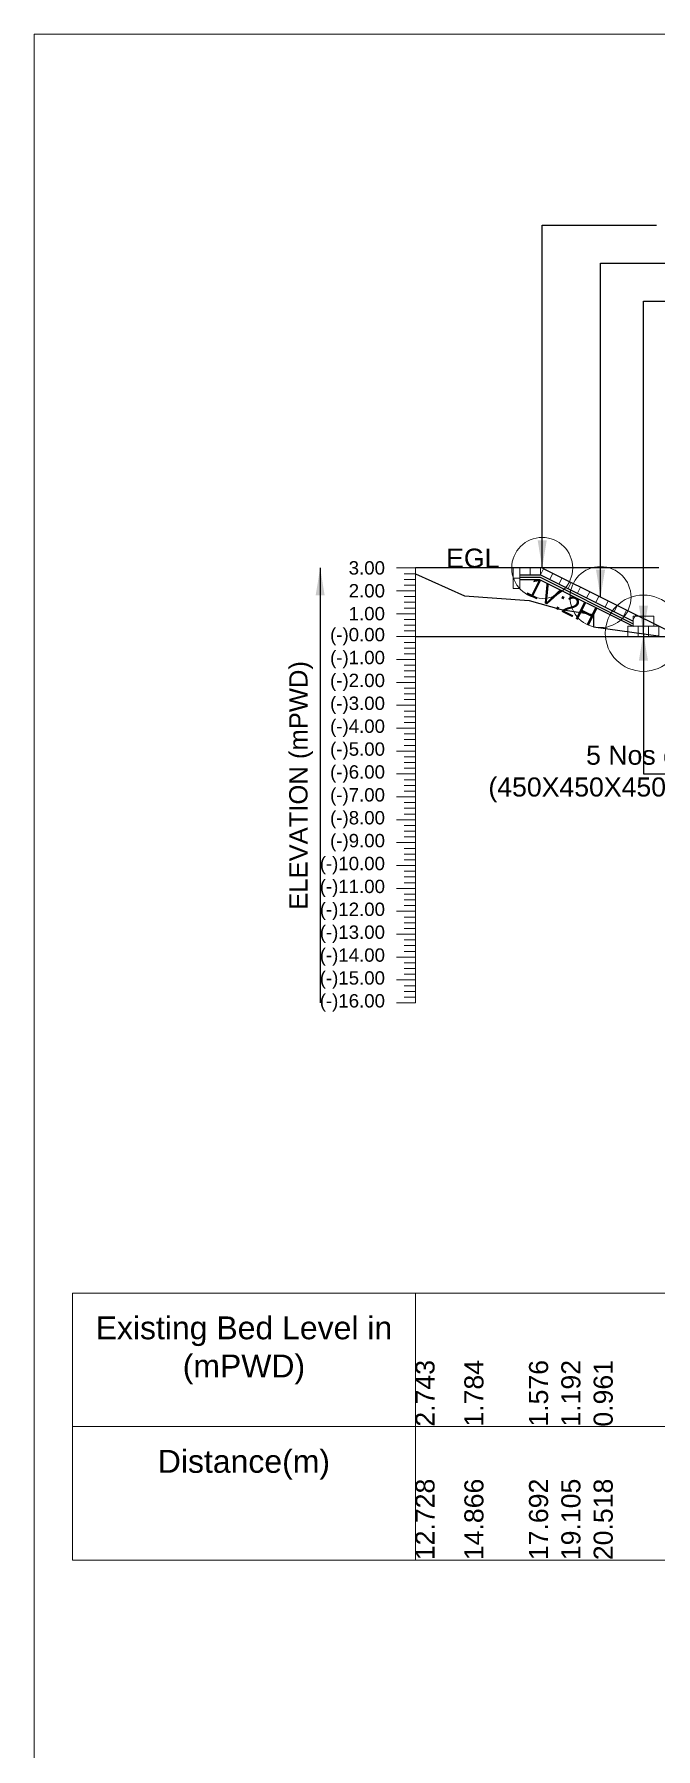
# Model space of a CAD drawing. Header units: inches. Extents: x 66615 to 414904, y -29123 to 90068.
# Drawn here: x 204561 to 206191, y 27961 to 32455 of the extents above; entities that cross this region are included whole.
import ezdxf

# ---------------------------------------------------------------- set-up
doc = ezdxf.new("R2010")
doc.units = ezdxf.units.IN
doc.header["$LTSCALE"] = 7
doc.header["$MEASUREMENT"] = 0
for name, color, linetype, lineweight in [('Cross section Data Border', 7, 'Continuous', 9), ('Cross Section Labels', 7, 'Continuous', 9), ('Existing_Bed_Level for Xsection', 7, 'Continuous', 25), ('Long Section Labels', 7, 'Continuous', 9)]:
    doc.layers.add(name, color=color, linetype=linetype, lineweight=lineweight)
doc.styles.get("Standard").update_dxf_attribs({"font": 'arial.ttf'})
doc.dimstyles.get("Standard").update_dxf_attribs({"dimtxt": 0.18, "dimasz": 0.18, "dimexe": 0.18, "dimexo": 0.0625, "dimgap": 0.09, "dimtad": 0, "dimtih": 1, "dimtoh": 1, "dimdec": 4, "dimzin": 0, "dimdsep": 46, "dimtxsty": 'Standard', "dimcen": 0.09, "dimadec": 0, "dimazin": 0, "dimtfac": 1, "dimtdec": 4, "dimtofl": 0, "dimtmove": 0, "dimatfit": 3, "dimfxl": 1, "dimtolj": 1, "dimtzin": 0, "dimarcsym": 0})

msp = doc.modelspace()

# ---------------------------------------------------------------- linework, layer by layer
at = {"layer": 'Cross section Data Border'}
msp.add_lwpolyline([(204660.9187, 29154.87399), (211335.20536, 29154.87399), (211335.20536, 28454.87399), (204660.9187, 28454.87399)], close=True, dxfattribs=at)
for points in [[(205560.9187, 29154.87399), (205560.9187, 28454.87399)], [(204660.9187, 28804.87399), (211335.20536, 28804.87399)]]:
    msp.add_lwpolyline(points, dxfattribs=at)
at = {"layer": 'Cross Section Labels'}
msp.add_lwpolyline([(204560.9187, 32454.87399), (214560.9187, 32454.87399), (214560.9187, 25383.87399), (204560.9187, 25383.87399)], close=True, dxfattribs=at)
for centre, radius in [((205893.36901, 31055.87399), 80), ((206046.36901, 30979.37399), 80), ((206158.86901, 30884.87399), 100)]:
    msp.add_circle(centre, radius, dxfattribs=at)
at = {"layer": 'Existing_Bed_Level for Xsection'}
for points in [[(206199.36901, 31055.87399), (205560.9187, 31055.87399)], [(206253.36901, 30875.87399), (205897.16963, 31053.97368), (205893.36901, 31055.87399), (205889.11978, 31055.87399), (205835.11978, 31055.87399)], [(205560.9187, 31040.45399), (205689.2075, 30982.91399), (205858.75174, 30970.43399), (205943.54177, 30947.39399), (206028.34045, 30933.53399), (206028.34045, 30901.43399), (206197.95748, 30877.91399)], [(205835.11978, 31037.87399), (205889.11978, 31037.87399), (206131.86901, 30916.49938)], [(205835.11978, 31031.87399), (205887.70337, 31031.87399), (206131.86901, 30909.79118)], [(205835.11978, 31025.87399), (205886.28697, 31025.87399), (206131.86901, 30903.08297)], [(205560.9187, 30875.87399), (210484.91425, 30875.87399)]]:
    msp.add_lwpolyline(points, dxfattribs=at)
at = {"layer": 'Long Section Labels'}
for points in [[(205560.9187, 31055.87399), (205510.9187, 31055.87399)], [(205560.9187, 29915.87399), (205560.9187, 29975.87399), (205560.9187, 30035.87399), (205560.9187, 30095.87399), (205560.9187, 30155.87399), (205560.9187, 30215.87399), (205560.9187, 30275.87399), (205560.9187, 30335.87399), (205560.9187, 30395.87399), (205560.9187, 30455.87399), (205560.9187, 30515.87399), (205560.9187, 30575.87399), (205560.9187, 30635.87399), (205560.9187, 30695.87399), (205560.9187, 30755.87399), (205560.9187, 30815.87399), (205560.9187, 30875.87399), (205560.9187, 30935.87399), (205560.9187, 30995.87399), (205560.9187, 31055.87399)], [(205560.9187, 31040.87399), (205530.9187, 31040.87399)], [(205560.9187, 31025.87399), (205530.9187, 31025.87399)], [(205560.9187, 31010.87399), (205530.9187, 31010.87399)], [(205560.9187, 30995.87399), (205510.9187, 30995.87399)], [(205560.9187, 30980.87399), (205530.9187, 30980.87399)], [(205560.9187, 30965.87399), (205530.9187, 30965.87399)], [(205560.9187, 30935.87399), (205510.9187, 30935.87399)], [(205560.9187, 30950.87399), (205530.9187, 30950.87399)], [(205560.9187, 30920.87399), (205530.9187, 30920.87399)], [(205560.9187, 30875.87399), (205510.9187, 30875.87399)], [(205560.9187, 30905.87399), (205530.9187, 30905.87399)], [(205560.9187, 30890.87399), (205530.9187, 30890.87399)], [(205560.9187, 30860.87399), (205530.9187, 30860.87399)], [(205560.9187, 30845.87399), (205530.9187, 30845.87399)], [(205560.9187, 30830.87399), (205530.9187, 30830.87399)], [(205560.9187, 30815.87399), (205510.9187, 30815.87399)], [(205560.9187, 30800.87399), (205530.9187, 30800.87399)], [(205560.9187, 30785.87399), (205530.9187, 30785.87399)], [(205560.9187, 30755.87399), (205510.9187, 30755.87399)], [(205560.9187, 30770.87399), (205530.9187, 30770.87399)], [(205560.9187, 30740.87399), (205530.9187, 30740.87399)], [(205560.9187, 30725.87399), (205530.9187, 30725.87399)], [(205560.9187, 30710.87399), (205530.9187, 30710.87399)], [(205560.9187, 30695.87399), (205510.9187, 30695.87399)], [(205560.9187, 30680.87399), (205530.9187, 30680.87399)], [(205560.9187, 30665.87399), (205530.9187, 30665.87399)], [(205560.9187, 30635.87399), (205510.9187, 30635.87399)], [(205560.9187, 30650.87399), (205530.9187, 30650.87399)], [(205560.9187, 30620.87399), (205530.9187, 30620.87399)], [(205560.9187, 30575.87399), (205510.9187, 30575.87399)], [(205560.9187, 30605.87399), (205530.9187, 30605.87399)], [(205560.9187, 30590.87399), (205530.9187, 30590.87399)], [(205560.9187, 30560.87399), (205530.9187, 30560.87399)], [(205560.9187, 30545.87399), (205530.9187, 30545.87399)], [(205560.9187, 30530.87399), (205530.9187, 30530.87399)], [(205560.9187, 30515.87399), (205510.9187, 30515.87399)], [(205560.9187, 30500.87399), (205530.9187, 30500.87399)], [(205560.9187, 30485.87399), (205530.9187, 30485.87399)], [(205560.9187, 30455.87399), (205510.9187, 30455.87399)], [(205560.9187, 30470.87399), (205530.9187, 30470.87399)], [(205560.9187, 30440.87399), (205530.9187, 30440.87399)], [(205560.9187, 30395.87399), (205510.9187, 30395.87399)], [(205560.9187, 30425.87399), (205530.9187, 30425.87399)], [(205560.9187, 30410.87399), (205530.9187, 30410.87399)], [(205560.9187, 30380.87399), (205530.9187, 30380.87399)], [(205560.9187, 30365.87399), (205530.9187, 30365.87399)], [(205560.9187, 30350.87399), (205530.9187, 30350.87399)], [(205560.9187, 30335.87399), (205510.9187, 30335.87399)], [(205560.9187, 30320.87399), (205530.9187, 30320.87399)], [(205560.9187, 30305.87399), (205530.9187, 30305.87399)], [(205560.9187, 30275.87399), (205510.9187, 30275.87399)], [(205560.9187, 30290.87399), (205530.9187, 30290.87399)], [(205560.9187, 30260.87399), (205530.9187, 30260.87399)], [(205560.9187, 30215.87399), (205510.9187, 30215.87399)], [(205560.9187, 30245.87399), (205530.9187, 30245.87399)], [(205560.9187, 30230.87399), (205530.9187, 30230.87399)], [(205560.9187, 30200.87399), (205530.9187, 30200.87399)], [(205560.9187, 30185.87399), (205530.9187, 30185.87399)], [(205560.9187, 30170.87399), (205530.9187, 30170.87399)], [(205560.9187, 30155.87399), (205510.9187, 30155.87399)], [(205560.9187, 30140.87399), (205530.9187, 30140.87399)], [(205560.9187, 30125.87399), (205530.9187, 30125.87399)], [(205560.9187, 30095.87399), (205510.9187, 30095.87399)], [(205560.9187, 30110.87399), (205530.9187, 30110.87399)], [(205560.9187, 30080.87399), (205530.9187, 30080.87399)], [(205560.9187, 30035.87399), (205510.9187, 30035.87399)], [(205560.9187, 30065.87399), (205530.9187, 30065.87399)], [(205560.9187, 30050.87399), (205530.9187, 30050.87399)], [(205560.9187, 30020.87399), (205530.9187, 30020.87399)], [(205560.9187, 30005.87399), (205530.9187, 30005.87399)], [(205560.9187, 29990.87399), (205530.9187, 29990.87399)], [(205560.9187, 29975.87399), (205510.9187, 29975.87399)], [(205560.9187, 29960.87399), (205530.9187, 29960.87399)], [(205560.9187, 29945.87399), (205530.9187, 29945.87399)], [(205560.9187, 29915.87399), (205510.9187, 29915.87399)], [(205560.9187, 29930.87399), (205530.9187, 29930.87399)]]:
    msp.add_lwpolyline(points, dxfattribs=at)
for points in [[(205835.11978, 31055.87399), (205817.11978, 31055.87399), (205817.11978, 31028.87399), (205835.11978, 31028.87399)], [(205862.11978, 31055.87399), (205835.11978, 31055.87399), (205835.11978, 31037.87399), (205862.11978, 31037.87399)], [(205889.11978, 31055.87399), (205862.11978, 31055.87399), (205862.11978, 31037.87399), (205889.11978, 31037.87399)], [(205835.11978, 31028.87399), (205817.11978, 31028.87399), (205817.11978, 31001.87399), (205835.11978, 31001.87399)], [(205921.31916, 31041.89892), (205897.16963, 31053.97368), (205889.11978, 31037.87399), (205913.26932, 31025.79923)], [(205945.4687, 31029.82415), (205921.31916, 31041.89892), (205913.26932, 31025.79923), (205937.41885, 31013.72446)], [(205969.61823, 31017.74938), (205945.4687, 31029.82415), (205937.41885, 31013.72446), (205961.56838, 31001.64969)], [(205993.76776, 31005.67461), (205969.61823, 31017.74938), (205961.56838, 31001.64969), (205985.71792, 30989.57493)], [(206017.9173, 30993.59985), (205993.76776, 31005.67461), (205985.71792, 30989.57493), (206009.86745, 30977.50016)], [(206042.06683, 30981.52508), (206017.9173, 30993.59985), (206009.86745, 30977.50016), (206034.01699, 30965.42539)], [(206066.21637, 30969.45031), (206042.06683, 30981.52508), (206034.01699, 30965.42539), (206058.16652, 30953.35062)], [(206090.3659, 30957.37555), (206066.21637, 30969.45031), (206058.16652, 30953.35062), (206082.31606, 30941.27586)], [(206114.51543, 30945.30078), (206090.3659, 30957.37555), (206082.31606, 30941.27586), (206106.46559, 30929.20109)], [(206138.66497, 30933.22601), (206114.51543, 30945.30078), (206106.46559, 30929.20109), (206130.61512, 30917.12632)], [(206158.86901, 30929.87399), (206131.86901, 30929.87399), (206131.86901, 30902.87399), (206158.86901, 30902.87399)], [(206185.86901, 30929.87399), (206158.86901, 30929.87399), (206158.86901, 30902.87399), (206185.86901, 30902.87399)], [(206145.36901, 30902.87399), (206118.36901, 30902.87399), (206118.36901, 30875.87399), (206145.36901, 30875.87399)], [(206172.36901, 30902.87399), (206145.36901, 30902.87399), (206145.36901, 30875.87399), (206172.36901, 30875.87399)], [(206199.36901, 30902.87399), (206172.36901, 30902.87399), (206172.36901, 30875.87399), (206199.36901, 30875.87399)]]:
    msp.add_lwpolyline(points, close=True, dxfattribs=at)

# ---------------------------------------------------------------- texts
at = {"layer": 'Cross section Data Border', "char_height": 60, "width": 800, "attachment_point": 5}
for s, insert in [('Existing Bed Level in (mPWD)', (205110.9187, 29004.87399)), ('Distance(m)', (205110.9187, 28704.87399))]:
    msp.add_mtext(s, dxfattribs=dict(at, insert=insert))
at = {"layer": 'Cross Section Labels', "char_height": 50}
for s, insert, attachment_point in [('EGL', (205781.11978, 31055.87399), 9), ('5 Nos of Block ^J(450X450X450) at Key', (206458.86901, 30515.87399), 6)]:
    msp.add_mtext(s, dxfattribs=dict(at, insert=insert, attachment_point=attachment_point))
at = {"layer": 'Cross Section Labels', "insert": (205956.4526, 30990.79118), "char_height": 50, "attachment_point": 2, "rotation": 333.43494882}
msp.add_mtext('1V:2H', dxfattribs=at)
at = {"layer": 'Long Section Labels', "char_height": 35, "attachment_point": 6}
for s, insert in [('3.00', (205480.9187, 31055.87399)), ('2.00', (205480.9187, 30995.87399)), ('1.00', (205480.9187, 30935.87399)), ('(-)0.00', (205480.9187, 30875.87399)), ('(-)1.00', (205480.9187, 30815.87399)), ('(-)2.00', (205480.9187, 30755.87399)), ('(-)3.00', (205480.9187, 30695.87399)), ('(-)4.00', (205480.9187, 30635.87399)), ('(-)5.00', (205480.9187, 30575.87399)), ('(-)6.00', (205480.9187, 30515.87399)), ('(-)7.00', (205480.9187, 30455.87399)), ('(-)8.00', (205480.9187, 30395.87399)), ('(-)9.00', (205480.9187, 30335.87399)), ('(-)10.00', (205480.9187, 30275.87399)), ('(-)11.00', (205480.9187, 30215.87399)), ('(-)12.00', (205480.9187, 30155.87399)), ('(-)13.00', (205480.9187, 30095.87399)), ('(-)14.00', (205480.9187, 30035.87399)), ('(-)15.00', (205480.9187, 29975.87399)), ('(-)16.00', (205480.9187, 29915.87399))]:
    msp.add_mtext(s, dxfattribs=dict(at, insert=insert))
at = {"layer": 'Long Section Labels', "rotation": 90}
for s, insert, char_height, attachment_point in [('ELEVATION (mPWD)', (205260.9187, 30485.87399), 48, 5), ('2.743', (205560.9187, 28804.87399), 50, 1), ('1.784', (205689.2075, 28804.87399), 50, 1), ('1.576', (205858.75174, 28804.87399), 50, 1), ('1.192', (205943.54177, 28804.87399), 50, 1), ('0.961', (206028.34045, 28804.87399), 50, 1), ('12.728', (205560.9187, 28454.87399), 50, 1), ('14.866', (205689.2075, 28454.87399), 50, 1), ('17.692', (205858.75174, 28454.87399), 50, 1), ('19.105', (205943.54177, 28454.87399), 50, 1), ('20.518', (206028.34045, 28454.87399), 50, 1), ('20.518', (206028.34045, 28454.87399), 50, 1)]:
    msp.add_mtext(s, dxfattribs=dict(at, insert=insert, char_height=char_height, attachment_point=attachment_point))

# ---------------------------------------------------------------- leaders
at = {"layer": 'Cross Section Labels', "annotation_type": 0, "has_hookline": 1}
for points, hookline_direction, text_width in [([(205893.36901, 31055.87399), (205893.36901, 31954.87399), (206193.27901, 31954.87399)], 0, 466.13233), ([(206046.36901, 30979.37399), (206046.36901, 31854.87399), (206346.27901, 31854.87399)], 0, 466.03001), ([(206158.86901, 30884.87399), (206158.86901, 31754.87399), (206580.27901, 31754.87399)], 0, 460.91405), ([(206158.86901, 30884.87399), (206158.86901, 30515.87399), (206458.95901, 30515.87399)], 1, 701.90996)]:
    msp.add_leader(points, dimstyle='Standard', override={"dimasz": 72}, dxfattribs=dict(at, hookline_direction=hookline_direction, text_width=text_width))
at = {"layer": 'Long Section Labels'}
msp.add_leader([(205310.9187, 31055.87399), (205310.9187, 29915.87399)], dimstyle='Standard', override={"dimasz": 72}, dxfattribs=at)

doc.saveas('drawing.dxf')
